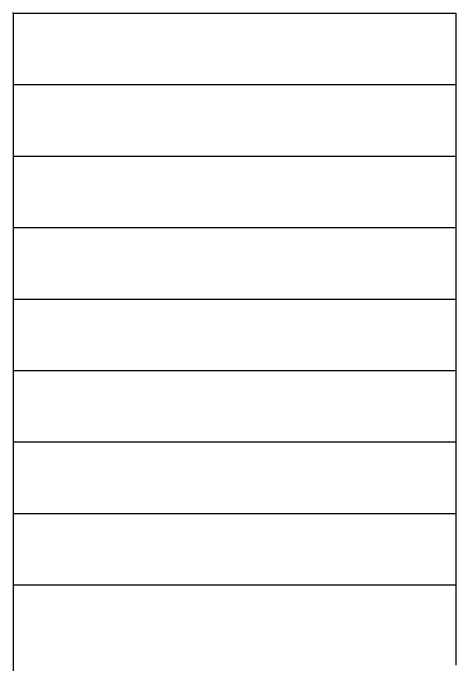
# Model space of a CAD drawing. Header units: millimetres. Extents: x 56375 to 204150, y 16886 to 77626.
# Drawn here: x 138051 to 150438, y 16886 to 35290 of the extents above; entities that cross this region are included whole.
import ezdxf

# ---------------------------------------------------------------- set-up
doc = ezdxf.new("R2010")
doc.units = ezdxf.units.MM
doc.header["$LTSCALE"] = 20

msp = doc.modelspace()

# ---------------------------------------------------------------- linework, layer by layer
for p, q in [((138051.318, 35289.997), (138051.318, 16886.277)), ((138051.318, 35289.997), (150437.501, 35289.997)), ((150437.501, 35289.997), (150437.501, 17045.351)), ((138051.318, 33289.997), (150437.501, 33289.997)), ((138051.318, 31289.997), (150437.501, 31289.997)), ((138051.318, 29289.997), (150437.501, 29289.997)), ((138051.318, 27289.997), (150437.501, 27289.997)), ((138051.318, 25289.997), (150437.501, 25289.997)), ((138051.318, 23289.997), (150437.501, 23289.997)), ((138051.318, 21289.997), (150437.501, 21289.997)), ((138051.318, 19289.997), (150437.501, 19289.997))]:
    msp.add_line(p, q)
msp.add_point((138051.318, 35289.997))

doc.saveas('drawing.dxf')
